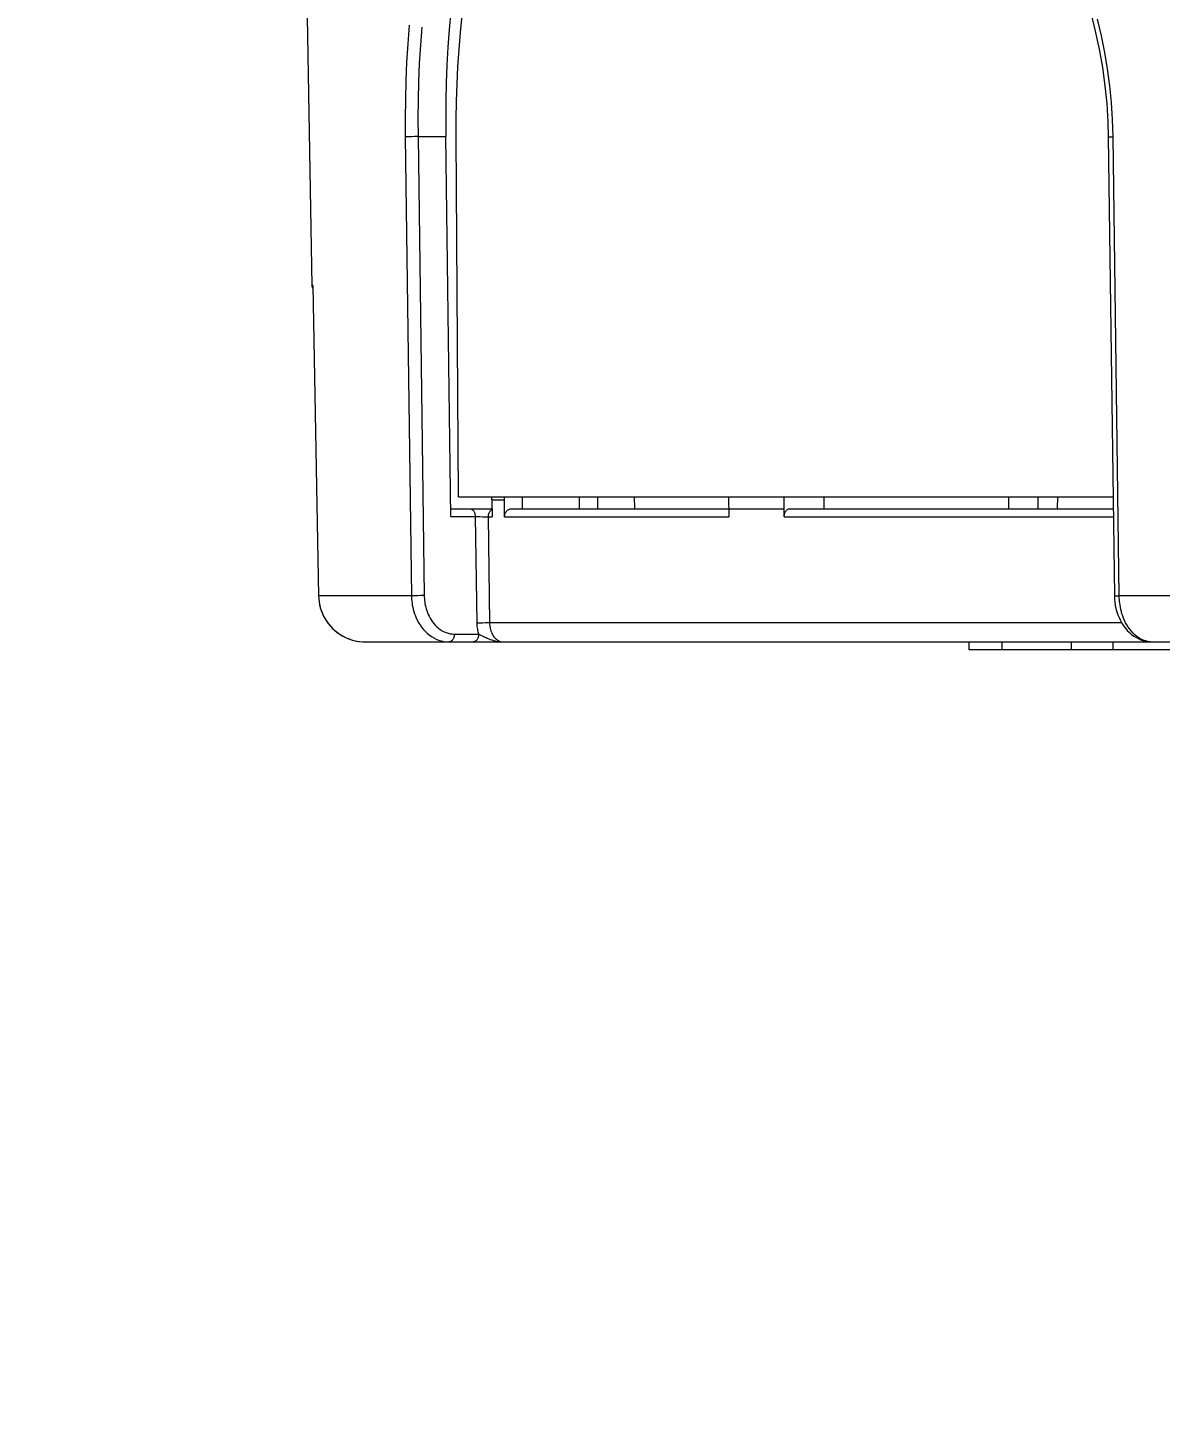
# Model space of a CAD drawing. Header units: millimetres. Extents: x -853320 to 19484, y -510814 to 9708.
# Drawn here: x 11400.02 to 11428.94, y 3125.4 to 3160.86 of the extents above; entities that cross this region are included whole.
import ezdxf
from ezdxf import colors
from ezdxf.entities.mleader import LeaderData, LeaderLine
from ezdxf.math import Vec2, Vec3

# ---------------------------------------------------------------- set-up
doc = ezdxf.new("R2010")
doc.units = ezdxf.units.MM
doc.layers.add('DS_ST_quote 1_50', color=7, linetype='Continuous')
for name, color, linetype, lineweight in [('F_ARREDI', 7, 'Continuous', 5), ('F_ELETTRICO', 22, 'Continuous', 5), ('F_ELETTRODOMESTICI', 40, 'Continuous', 5), ('F_IMPIANTO ELETTRICO', 7, 'Continuous', 0)]:
    doc.layers.add(name, color=color, linetype=linetype, lineweight=lineweight)
doc.styles.add('ARIAL', font='arial.ttf')
doc.styles.add('DANZI-DIDASCALIE', font='Yu Gothic UI Light.ttf', dxfattribs={"height": 30})
doc.dimstyles.new('ISO-100', dxfattribs={"dimtxt": 100, "dimasz": 5, "dimexe": 0.25, "dimexo": 6, "dimgap": 6, "dimtad": 1, "dimtxsty": 'ARIAL', "dimblk": 'ARCHTICK', "dimcen": 2.5, "dimdle": 15, "dimse1": 1, "dimse2": 1, "dimclrd": 256, "dimclre": 256, "dimclrt": 256, "dimadec": 0, "dimazin": 0, "dimtfac": 1, "dimtmove": 0, "dimatfit": 3, "dimldrblk": 'ARCHTICK', "dimfxl": 1, "dimlwd": -1, "dimlwe": -1, "dimarcsym": 0})

# ---------------------------------------------------------------- blocks, each defined once
blk = doc.blocks.new('_Dot')
at = {"color": 0, "linetype": 'ByBlock', "lineweight": -2}
blk.add_line((-0.5, 0), (-1, 0), dxfattribs=at)
at = {"color": 0, "linetype": 'ByBlock', "const_width": 0.5}
blk.add_lwpolyline([(-0.25, 0, 1), (0.25, 0, 1)], format="xyb", close=True, dxfattribs=at)
blk = doc.blocks.new('SCATOLA INCASSO_1 P_sezione e pianta')
at = {"layer": 'F_ELETTRICO'}
for p, q in [((55469.815, -13660.994), (55469.815, -13697.529)), ((55470.994, -13716.768), (55470.994, -13686.067)), ((55471.194, -13686.376), (55471.194, -13701.372)), ((55469.815, -13697.529), (55458.097, -13697.686)), ((55458.097, -13697.81), (55469.814, -13697.653)), ((55469.815, -13697.584), (55469.815, -13697.529)), ((55470.503, -13697.467), (55470.503, -13713.605)), ((55458.098, -13697.741), (55458.097, -13697.686)), ((55467.294, -13714.395), (55467.294, -13697.687)), ((55467.594, -13705.943), (55467.594, -13697.683)), ((55467.797, -13706.08), (55467.797, -13697.68)), ((55470.994, -13697.695), (55471.194, -13697.695)), ((55470.994, -13698.756), (55471.194, -13698.756)), ((55467.294, -13699.108), (55467.594, -13699.11)), ((55467.294, -13699.608), (55467.594, -13699.61)), ((55467.594, -13700.35), (55467.294, -13700.347)), ((55470.994, -13700.524), (55471.194, -13700.524)), ((55470.994, -13701.372), (55471.194, -13701.372)), ((55467.294, -13705.07), (55467.594, -13705.068)), ((55467.797, -13706.08), (55467.294, -13706.086)), ((55467.594, -13707.496), (55467.594, -13706.082)), ((55467.294, -13707.5), (55467.797, -13707.494)), ((55467.594, -13713.036), (55467.594, -13707.496)), ((55467.797, -13713.219), (55467.797, -13707.494)), ((55467.594, -13709.898), (55467.294, -13709.9)), ((55467.294, -13710.852), (55467.594, -13710.85)), ((55467.294, -13711.32), (55467.594, -13711.314)), ((55467.594, -13712.76), (55467.294, -13712.76)), ((55467.369, -13713.226), (55467.294, -13713.226)), ((55467.797, -13713.219), (55467.369, -13713.226)), ((55467.369, -13713.544), (55467.369, -13713.226)), ((55467.595, -13713.055), (55467.594, -13713.036)), ((55467.369, -13713.544), (55467.294, -13713.544)), ((55467.369, -13713.544), (55467.797, -13713.537)), ((55467.594, -13714.594), (55467.594, -13713.541)), ((55467.797, -13713.642), (55467.797, -13713.537)), ((55467.797, -13713.642), (55470.503, -13713.605)), ((55467.794, -13713.969), (55470.506, -13713.933)), ((55467.794, -13714.591), (55467.794, -13713.969)), ((55467.795, -13713.916), (55467.796, -13713.853)), ((55467.796, -13713.853), (55467.797, -13713.787)), ((55467.797, -13713.648), (55467.797, -13713.642)), ((55467.798, -13713.665), (55467.797, -13713.648)), ((55467.797, -13713.787), (55467.798, -13713.726)), ((55467.798, -13713.687), (55467.798, -13713.665)), ((55467.798, -13713.726), (55467.798, -13713.687)), ((55470.502, -13713.709), (55470.502, -13713.654)), ((55470.503, -13713.772), (55470.502, -13713.709)), ((55470.504, -13713.838), (55470.503, -13713.772)), ((55470.505, -13713.899), (55470.504, -13713.838)), ((55470.506, -13713.933), (55470.505, -13713.899)), ((55470.794, -13714.503), (55470.794, -13713.881)), ((55467.294, -13714.395), (55458.094, -13714.457)), ((55467.794, -13714.591), (55458.094, -13714.721)), ((55458.094, -13715.429), (55458.094, -13714.721)), ((55458.094, -13715.429), (55469.811, -13715.272)), ((55469.811, -13715.272), (55469.812, -13715.306)), ((55469.812, -13715.306), (55469.813, -13715.366)), ((55469.813, -13715.366), (55469.814, -13715.432)), ((55458.094, -13715.429), (55458.095, -13715.463)), ((55458.095, -13715.463), (55458.096, -13715.523)), ((55458.096, -13715.523), (55458.097, -13715.588)), ((55458.097, -13715.588), (55458.097, -13715.651)), ((55458.097, -13715.756), (55469.815, -13715.599)), ((55458.097, -13715.651), (55458.098, -13715.706)), ((55469.814, -13715.432), (55469.815, -13715.495)), ((55469.815, -13715.495), (55469.815, -13715.549)), ((55469.815, -13715.599), (55469.815, -13717.97)), ((55446.903, -13718.405), (55461.896, -13718.139)), ((55461.896, -13718.112), (55461.903, -13718.112)), ((55461.896, -13718.112), (55461.903, -13718.113)), ((55461.896, -13718.112), (55461.896, -13718.138)), ((55461.908, -13718.137), (55461.896, -13718.138)), ((55461.896, -13718.138), (55461.896, -13718.139)), ((55461.903, -13718.113), (55469.815, -13717.97)), ((55469.815, -13717.97), (55469.815, -13717.97))]:
    blk.add_line(p, q, dxfattribs=at)
for points in [[(55469.814, -13697.653), (55469.903, -13697.649), (55469.984, -13697.641), (55470.064, -13697.629), (55470.144, -13697.612), (55470.222, -13697.59), (55470.299, -13697.564), (55470.373, -13697.534), (55470.445, -13697.5), (55470.514, -13697.461), (55470.579, -13697.419), (55470.641, -13697.372), (55470.699, -13697.322), (55470.753, -13697.269), (55470.802, -13697.212), (55470.846, -13697.153), (55470.884, -13697.091), (55470.917, -13697.027), (55470.945, -13696.961), (55470.966, -13696.893), (55470.981, -13696.825), (55470.991, -13696.756), (55470.994, -13696.684)], [(55470.991, -13696.742), (55470.982, -13696.801), (55470.968, -13696.858), (55470.948, -13696.915), (55470.922, -13696.971), (55470.891, -13697.025), (55470.855, -13697.078), (55470.815, -13697.128), (55470.77, -13697.175), (55470.722, -13697.219), (55470.671, -13697.26), (55470.617, -13697.299), (55470.561, -13697.333), (55470.504, -13697.365), (55470.447, -13697.393), (55470.389, -13697.417), (55470.332, -13697.439), (55470.275, -13697.458), (55470.219, -13697.474), (55470.163, -13697.488), (55470.11, -13697.499), (55470.057, -13697.508), (55470.006, -13697.515), (55469.956, -13697.521), (55469.907, -13697.525), (55469.86, -13697.527), (55469.815, -13697.529)], [(55469.814, -13697.653), (55469.814, -13697.652), (55469.814, -13697.649), (55469.815, -13697.644), (55469.815, -13697.636), (55469.815, -13697.626), (55469.815, -13697.614), (55469.815, -13697.584)], [(55458.097, -13697.686), (55457.66, -13697.7), (55457.226, -13697.728), (55456.796, -13697.771), (55456.369, -13697.828), (55455.946, -13697.899), (55455.523, -13697.985), (55455.101, -13698.086)], [(55454.938, -13698.257), (55455.402, -13698.14), (55455.866, -13698.04), (55456.332, -13697.959), (55456.797, -13697.895), (55457.259, -13697.849), (55457.72, -13697.821), (55458.097, -13697.81)], [(55458.097, -13697.81), (55458.097, -13697.809), (55458.097, -13697.806), (55458.097, -13697.801), (55458.097, -13697.793), (55458.097, -13697.783), (55458.098, -13697.771), (55458.098, -13697.741)], [(55467.797, -13706.08), (55467.776, -13706.079), (55467.755, -13706.077), (55467.735, -13706.073), (55467.715, -13706.068), (55467.696, -13706.062), (55467.678, -13706.054), (55467.661, -13706.045), (55467.646, -13706.035), (55467.633, -13706.024), (55467.621, -13706.012), (55467.612, -13705.999), (55467.604, -13705.986), (55467.598, -13705.972), (55467.595, -13705.958), (55467.594, -13705.943)], [(55454.906, -13714.594), (55455.359, -13714.634), (55455.814, -13714.666), (55456.27, -13714.691), (55456.726, -13714.709), (55457.183, -13714.72), (55457.639, -13714.724), (55458.094, -13714.721)], [(55458.094, -13714.457), (55457.645, -13714.456), (55457.197, -13714.449), (55456.752, -13714.434), (55456.31, -13714.412), (55455.871, -13714.384), (55455.436, -13714.348), (55455.005, -13714.305)], [(55455.254, -13715.659), (55455.725, -13715.694), (55456.199, -13715.721), (55456.673, -13715.741), (55457.147, -13715.754), (55457.622, -13715.758), (55458.097, -13715.756)], [(55455.299, -13715.337), (55455.762, -13715.371), (55456.227, -13715.397), (55456.694, -13715.416), (55457.161, -13715.428), (55457.628, -13715.432), (55458.094, -13715.429)], [(55467.797, -13713.219), (55467.776, -13713.218), (55467.755, -13713.215), (55467.735, -13713.211), (55467.715, -13713.204), (55467.696, -13713.195), (55467.678, -13713.185), (55467.661, -13713.173), (55467.646, -13713.159), (55467.633, -13713.144), (55467.621, -13713.128), (55467.612, -13713.111), (55467.604, -13713.093), (55467.598, -13713.074), (55467.595, -13713.055)], [(55470.503, -13713.605), (55470.538, -13713.604), (55470.574, -13713.601), (55470.609, -13713.596), (55470.644, -13713.589), (55470.679, -13713.58), (55470.712, -13713.57), (55470.745, -13713.557), (55470.777, -13713.543), (55470.807, -13713.527), (55470.835, -13713.51), (55470.862, -13713.491), (55470.886, -13713.471), (55470.908, -13713.45), (55470.927, -13713.427), (55470.945, -13713.404), (55470.96, -13713.38), (55470.972, -13713.355), (55470.981, -13713.329), (55470.988, -13713.303), (55470.992, -13713.277), (55470.994, -13713.25)], [(55470.869, -13713.725), (55470.883, -13713.694), (55470.898, -13713.661), (55470.913, -13713.626), (55470.928, -13713.588), (55470.943, -13713.548), (55470.956, -13713.505), (55470.969, -13713.459), (55470.979, -13713.411), (55470.987, -13713.36), (55470.992, -13713.306), (55470.994, -13713.25)], [(55467.616, -13713.54), (55467.621, -13713.55), (55467.633, -13713.566), (55467.646, -13713.581), (55467.661, -13713.595), (55467.678, -13713.607), (55467.696, -13713.618), (55467.715, -13713.627), (55467.735, -13713.633), (55467.755, -13713.638), (55467.776, -13713.641), (55467.797, -13713.642)], [(55470.502, -13713.654), (55470.502, -13713.626), (55470.502, -13713.614), (55470.503, -13713.605)], [(55467.594, -13714.111), (55467.595, -13714.096), (55467.598, -13714.081), (55467.604, -13714.067), (55467.611, -13714.053), (55467.621, -13714.04), (55467.632, -13714.028), (55467.645, -13714.016), (55467.66, -13714.006), (55467.676, -13713.996), (55467.694, -13713.988), (55467.712, -13713.982), (55467.732, -13713.976), (55467.752, -13713.972), (55467.773, -13713.97), (55467.794, -13713.969)], [(55467.794, -13713.969), (55467.794, -13713.957), (55467.795, -13713.916)], [(55470.506, -13713.933), (55470.539, -13713.932), (55470.572, -13713.93), (55470.604, -13713.926), (55470.637, -13713.922), (55470.669, -13713.916), (55470.7, -13713.909), (55470.732, -13713.901), (55470.763, -13713.891), (55470.794, -13713.881)], [(55470.794, -13713.881), (55470.801, -13713.864), (55470.81, -13713.846), (55470.82, -13713.826), (55470.869, -13713.725)], [(55470.794, -13713.881), (55470.815, -13713.882), (55470.835, -13713.884), (55470.856, -13713.888), (55470.875, -13713.893), (55470.894, -13713.9), (55470.911, -13713.908), (55470.928, -13713.917), (55470.942, -13713.928), (55470.956, -13713.939), (55470.967, -13713.952), (55470.977, -13713.965), (55470.984, -13713.979), (55470.989, -13713.993), (55470.993, -13714.007), (55470.994, -13714.022)], [(55469.811, -13715.272), (55469.849, -13715.271), (55469.888, -13715.269), (55469.929, -13715.265), (55469.97, -13715.26), (55470.013, -13715.254), (55470.057, -13715.245), (55470.102, -13715.235), (55470.148, -13715.223), (55470.195, -13715.208), (55470.242, -13715.191), (55470.29, -13715.171), (55470.338, -13715.149), (55470.386, -13715.123), (55470.434, -13715.095), (55470.48, -13715.063), (55470.525, -13715.028), (55470.568, -13714.991), (55470.608, -13714.95), (55470.645, -13714.907), (55470.679, -13714.862), (55470.709, -13714.814), (55470.734, -13714.765), (55470.756, -13714.714), (55470.772, -13714.662), (55470.784, -13714.609), (55470.791, -13714.557), (55470.794, -13714.503)], [(55469.815, -13715.599), (55469.86, -13715.598), (55469.907, -13715.595), (55469.956, -13715.59), (55470.006, -13715.584), (55470.057, -13715.576), (55470.11, -13715.566), (55470.163, -13715.553), (55470.219, -13715.537), (55470.275, -13715.519), (55470.332, -13715.498), (55470.389, -13715.474), (55470.447, -13715.446), (55470.504, -13715.414), (55470.561, -13715.379), (55470.617, -13715.34), (55470.671, -13715.297), (55470.722, -13715.25), (55470.77, -13715.2), (55470.815, -13715.147), (55470.855, -13715.09), (55470.891, -13715.031), (55470.922, -13714.97), (55470.948, -13714.907), (55470.968, -13714.842), (55470.982, -13714.777), (55470.991, -13714.71), (55470.994, -13714.644)], [(55470.794, -13714.503), (55470.815, -13714.504), (55470.835, -13714.506), (55470.856, -13714.51), (55470.875, -13714.515), (55470.894, -13714.522), (55470.911, -13714.53), (55470.928, -13714.539), (55470.942, -13714.55), (55470.956, -13714.561), (55470.967, -13714.574), (55470.977, -13714.587), (55470.984, -13714.601), (55470.989, -13714.615), (55470.993, -13714.629), (55470.994, -13714.644)], [(55458.098, -13715.706), (55458.098, -13715.735), (55458.097, -13715.746), (55458.097, -13715.756)], [(55469.815, -13715.549), (55469.815, -13715.578), (55469.815, -13715.59), (55469.815, -13715.599)], [(55470.981, -13716.945), (55470.984, -13716.924), (55470.991, -13716.846), (55470.994, -13716.768)], [(55469.815, -13717.97), (55469.898, -13717.966), (55469.982, -13717.956), (55470.065, -13717.939), (55470.146, -13717.918), (55470.226, -13717.89), (55470.303, -13717.857), (55470.378, -13717.818), (55470.451, -13717.774), (55470.52, -13717.725), (55470.585, -13717.672), (55470.647, -13717.614), (55470.704, -13717.551), (55470.757, -13717.485), (55470.805, -13717.416), (55470.848, -13717.343), (55470.886, -13717.267), (55470.918, -13717.189), (55470.945, -13717.109), (55470.966, -13717.027), (55470.981, -13716.945)], [(55470.702, -13717.554), (55470.751, -13717.493), (55470.796, -13717.43), (55470.836, -13717.363), (55470.873, -13717.295), (55470.904, -13717.224), (55470.931, -13717.151), (55470.954, -13717.076), (55470.971, -13717), (55470.981, -13716.945)], [(55469.892, -13717.966), (55469.969, -13717.957), (55470.046, -13717.943), (55470.121, -13717.925), (55470.195, -13717.901), (55470.267, -13717.873), (55470.338, -13717.84), (55470.406, -13717.802), (55470.471, -13717.76), (55470.534, -13717.714), (55470.593, -13717.665), (55470.649, -13717.611)], [(55461.962, -13718.112), (55461.956, -13718.117), (55461.945, -13718.124), (55461.933, -13718.13), (55461.921, -13718.134), (55461.908, -13718.137)]]:
    blk.add_lwpolyline(points, dxfattribs=at)
blk.add_arc((55461.894, -13718.039), 0.1, 271.0206, 313.112, dxfattribs=at)
blk = doc.blocks.new('P.lo PARETE INGRESSO_pianta')
at = {"layer": 'F_IMPIANTO ELETTRICO', "rotation": 269.9999999999999}
blk.add_blockref('SCATOLA INCASSO_1 P_sezione e pianta', (17813.334, 43728.024), dxfattribs=at)
blk = doc.blocks.new('_ArchTick')
at = {"color": 0, "linetype": 'ByBlock', "const_width": 0.15}
blk.add_lwpolyline([(-0.5, -0.5), (0.5, 0.5)], dxfattribs=at)
blk = doc.blocks.new('*D146')
at = {"layer": 'Defpoints', "color": 0, "transparency": 16777216}
for p in [(5588.556, 7348.815), (19268.524, 2810.66), (19483.824, 2810.66)]:
    blk.add_point(p, dxfattribs=at)
at = {"layer": 'DS_ST_quote 1_50', "transparency": 16777216}
blk.add_line((19268.524, 7363.815), (19268.524, 2795.66), dxfattribs=at)
at = {"layer": 'DS_ST_quote 1_50', "transparency": 16777216, "xscale": 5, "yscale": 5, "zscale": 5}
for p, rotation in [((19268.524, 7348.815), 90), ((19268.524, 2810.66), 270)]:
    blk.add_blockref('_ArchTick', p, dxfattribs=dict(at, rotation=rotation))
at = {"layer": 'DS_ST_quote 1_50', "transparency": 16777216, "insert": (19202.429, 5079.737), "char_height": 100, "attachment_point": 5, "rotation": 90, "style": 'ARIAL'}
blk.add_mtext('4538,15', dxfattribs=at)
blk = doc.blocks.new('BAGNO-LAVANDERIA_pianta_sol.B')
at = {"layer": 'F_ELETTRODOMESTICI', "color": 5, "ltscale": 5}
ml = blk.add_multileader_mtext('Standard', dxfattribs=at)
ml.set_content('{\\fYu Gothic UI Light|b0|i0|c128|p34;BASAMENTO c/cassetto} ditta MIELE art.WTS 610', color=5, style='DANZI-DIDASCALIE')
ml.set_leader_properties(color=256, linetype='ByLayer', lineweight=-1)
ml.set_arrow_properties(name='DOT')
ml.build(insert=Vec2(0, 0))
ml.multileader.update_dxf_attribs({"arrow_head_size": 5, "scale": 5})
ctx = ml.context
ctx.base_point, ctx.scale, ctx.char_height, ctx.arrow_head_size, ctx.landing_gap_size, ctx.plane_origin, ctx.plane_x_axis, ctx.plane_y_axis = Vec3(865728.962, 518190.635), 5, 25, 5, 10, Vec3(865691.994, 518253.274), Vec3(0, -1), Vec3(1, 0)
notes = []
notes.append((ctx, [(0, (0, 0, 0), (0, 0), (1, 0), 1, [])]))
ctx.mtext.insert, ctx.mtext.text_direction, ctx.mtext.rotation, ctx.mtext.width, ctx.mtext.flow_direction = Vec3(865741.68, 518180.635), Vec3(0, -1), 4.712389, 471.57428, 5
ml = blk.add_multileader_mtext('Standard', dxfattribs=at)
ml.set_content('{\\fYu Gothic UI Light|b0|i0|c128|p34;LAVASCIUGA} ditta MIELE art.WTD165 WPM 8/5kg', color=5, style='DANZI-DIDASCALIE')
ml.set_leader_properties(color=256, linetype='ByLayer', lineweight=-1)
ml.set_arrow_properties(name='DOT')
ml.build(insert=Vec2(0, 0))
ml.multileader.update_dxf_attribs({"arrow_head_size": 5, "scale": 5})
ctx = ml.context
ctx.base_point, ctx.scale, ctx.char_height, ctx.arrow_head_size, ctx.landing_gap_size, ctx.plane_origin, ctx.plane_x_axis, ctx.plane_y_axis = Vec3(865852.825, 518185.277), 5, 25, 5, 10, Vec3(865819.832, 518247.915), Vec3(0, -1), Vec3(1, 0)
notes.append((ctx, [(0, (0, 0, 0), (0, 0), (1, 0), 1, [])]))
ctx.mtext.insert, ctx.mtext.text_direction, ctx.mtext.rotation, ctx.mtext.width, ctx.mtext.flow_direction = Vec3(865869.518, 518175.277), Vec3(0, -1), 4.712389, 377.01669, 5
for ctx, leaders in notes:
    for number, flags, end, landing, length, lines in leaders:
        leader = LeaderData()
        leader.index, (leader.has_last_leader_line, leader.has_dogleg_vector, leader.attachment_direction) = number, flags
        leader.last_leader_point, leader.dogleg_vector, leader.dogleg_length = Vec3(end), Vec3(landing), length
        for number, points, colour, breaks in lines:
            line = LeaderLine()
            line.index, line.vertices, line.color, line.breaks = number, Vec3.list(points), colors.encode_raw_color(colour), breaks
            leader.lines.append(line)
        ctx.leaders.append(leader)

msp = doc.modelspace()

# ---------------------------------------------------------------- block references
at = {"layer": 'F_ARREDI', "color": 2, "lineweight": 5}
msp.add_blockref('BAGNO-LAVANDERIA_pianta_sol.B', (-853319.899, -510814.178), dxfattribs=at)
at = {"layer": 'F_ARREDI'}
msp.add_blockref('P.lo PARETE INGRESSO_pianta', (7312.084, 14888.155), dxfattribs=at)

# ---------------------------------------------------------------- dimensions: what is measured, and where the dimension line sits
at = {"layer": 'DS_ST_quote 1_50', "color": 4}
dim = msp.add_linear_dim(base=(19268.5243, 2810.6601), p1=(5588.556, 7348.8148), p2=(19483.824, 2810.6601), angle=90, dimstyle='ISO-100', dxfattribs=at)
dim.commit()
dim.dimension.update_dxf_attribs({"geometry": '*D146', "text_midpoint": (19202.4288, 5079.7375)})

doc.saveas('drawing.dxf')
